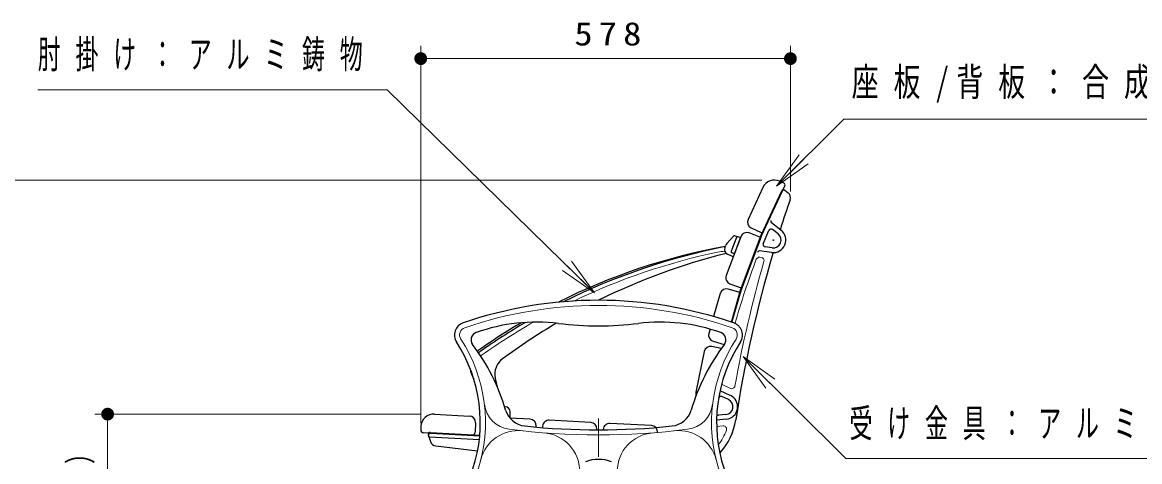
# Model space of a CAD drawing. Units: millimetres on the paper, scale 1:20. Extents: x -385 to 0, y 0 to 267.
# Drawn here: x -155.9 to -68.6, y 124.1 to 158.4 of the extents above; entities that cross this region are included whole.
import ezdxf

# ---------------------------------------------------------------- set-up
doc = ezdxf.new("R2010")
doc.units = ezdxf.units.MM
doc.linetypes.add('USER2', pattern=[6, 3, -1, 1, -1])
doc.layers.add('1_20', color=7, linetype='Continuous', lineweight=25)
doc.styles.add('ＭＳ ゴシック', font='')
doc.styles.get('ＭＳ ゴシック').set_extended_font_data('MS Gothic')

# ---------------------------------------------------------------- blocks, each defined once
blk = doc.blocks.new('filled_dot')
at = {"color": 0, "linetype": 'Continuous', "lineweight": -2, "const_width": 1.25}
blk.add_lwpolyline([(-0.625, 0, 1), (0.625, 0, 1)], format="xyb", close=True, dxfattribs=at)

msp = doc.modelspace()

# ---------------------------------------------------------------- linework, layer by layer
at = {"layer": '1_20', "lineweight": 13}
for p, q in [((-124.774, 127.072), (-124.774, 156.6)), ((-95.87, 145.216), (-95.87, 156.6)), ((-124.774, 155.6), (-95.87, 155.6)), ((-96.949, 145.61), (-95.182, 148.085)), ((-96.949, 145.61), (-94.828, 147.732)), ((-94.475, 147.378), (-96.949, 145.61)), ((-98.117, 146.097), (-160.254, 146.097)), ((-111.192, 137.286), (-113.683, 139.03)), ((-111.192, 137.286), (-113.333, 139.387)), ((-112.983, 139.744), (-111.192, 137.286)), ((-99.573, 132.282), (-97.443, 130.169)), ((-99.573, 132.282), (-97.091, 130.524)), ((-97.795, 129.814), (-99.573, 132.282)), ((-124.762, 127.782), (-150.254, 127.782)), ((-149.254, 106.44), (-149.254, 127.782))]:
    msp.add_line(p, q, dxfattribs=at)
at = {"layer": '1_20', "color": 40}
for p, q in [((-96.378, 145.856), (-96.696, 146.004)), ((-98.024, 145.518), (-99.182, 143.024)), ((-97.969, 142.075), (-96.306, 145.657)), ((-99.75, 141.667), (-100.889, 138.623)), ((-98.31, 141.662), (-99.107, 141.96)), ((-98.939, 142.36), (-98.168, 142.002)), ((-99.607, 137.77), (-98.223, 141.469)), ((-101.351, 137.227), (-101.873, 135.418)), ((-99.915, 137.333), (-100.732, 137.569)), ((-100.596, 137.98), (-99.8, 137.682)), ((-102.157, 134.436), (-102.253, 134.105)), ((-101.275, 132.912), (-102.015, 133.065)), ((-101.911, 133.485), (-101.038, 133.233)), ((-102.606, 132.677), (-103.266, 129.495)), ((-123.71, 127.781), (-120.963, 127.637)), ((-124.761, 126.835), (-124.774, 126.585)), ((-120.49, 127.111), (-120.53, 126.362)), ((-116.22, 127.388), (-117.796, 127.471)), ((-115.752, 126.771), (-115.747, 126.863)), ((-115.247, 126.837), (-115.253, 126.728)), ((-111.476, 127.14), (-114.722, 127.31)), ((-106.733, 126.891), (-109.978, 127.061)), ((-120.792, 126.126), (-124.537, 126.322)), ((-111.006, 126.553), (-111.003, 126.614)), ((-110.504, 126.588), (-110.506, 126.554))]:
    msp.add_line(p, q, dxfattribs=at)
at = {"layer": '1_20', "color": 190}
for p, q in [((-98.155, 141.797), (-96.547, 145.259)), ((-98.108, 141.777), (-96.506, 145.226)), ((-96.318, 145.313), (-96.06, 145.108)), ((-96.612, 142.172), (-97.361, 142.751)), ((-99.77, 137.478), (-98.155, 141.797)), ((-99.722, 137.462), (-98.108, 141.777)), ((-97.993, 141.111), (-97.553, 142.163)), ((-96.833, 141.885), (-97.285, 142.234)), ((-97.29, 140.793), (-97.855, 140.87)), ((-97.339, 140.434), (-98.277, 140.561)), ((-100.49, 134.985), (-99.77, 137.478)), ((-100.444, 134.962), (-99.722, 137.462)), ((-100.569, 129.252), (-101.373, 129.619)), ((-100.719, 128.922), (-101.238, 129.159)), ((-100.915, 127.755), (-101.482, 127.701)), ((-100.88, 127.394), (-101.642, 127.321)), ((-124.18, 126.158), (-124.023, 125.647)), ((-124.081, 126.004), (-120.191, 125.801)), ((-124.029, 126.352), (-120.156, 126.149)), ((-124.013, 126.3), (-120.16, 126.098)), ((-123.605, 125.297), (-120.33, 124.901))]:
    msp.add_line(p, q, dxfattribs=at)
at = {"layer": '1_20', "color": 2}
for p, q in [((-100.303, 141.73), (-100.853, 141.13)), ((-100.095, 141.596), (-100.493, 140.533)), ((-99.796, 141.545), (-100.321, 140.141)), ((-99.827, 141.61), (-100.251, 141.744)), ((-101.009, 140.796), (-100.932, 141)), ((-100.388, 140.112), (-100.794, 140.289)), ((-100.251, 140.328), (-100.438, 140.405)), ((-118.169, 128.367), (-118.217, 128.369)), ((-117.79, 127.523), (-117.79, 127.967))]:
    msp.add_line(p, q, dxfattribs=at)
at = {"layer": '1_20', "color": 190, "lineweight": 13}
for p, q in [((-98.149, 140.039), (-98.269, 140.056)), ((-100.562, 129.799), (-101.154, 130.068)), ((-101.13, 126.868), (-101.639, 126.819))]:
    msp.add_line(p, q, dxfattribs=at)
at = {"layer": '1_20', "color": 190, "linetype": 'USER2', "lineweight": 13}
msp.add_line((-110.879, 106.44), (-110.879, 127.934), dxfattribs=at)
at = {"layer": '1_20', "color": 3}
msp.add_line((-107.254, 126.69), (-107.254, 126.673), dxfattribs=at)
at = {"layer": '1_20', "lineweight": 13}
for points in [[(-111.192, 137.286), (-127.388, 153.171), (-154.717, 153.171)], [(-96.949, 145.61), (-91.697, 150.863), (-49.079, 150.863)], [(-99.573, 132.282), (-91.53, 124.305), (-61.256, 124.305)]]:
    msp.add_lwpolyline(points, dxfattribs=at)
at = {"layer": '1_20', "color": 190}
msp.add_circle((-97.208, 141.4), 0.025, dxfattribs=at)
at = {"layer": '1_20', "color": 40}
for centre, radius, start, end in [((-97.117, 145.097), 1, 65.08941, 155.08941), ((-96.442, 145.72), 0.15, 335.08941, 65.08941), ((-98.729, 142.813), 0.5, 155.08941, 245.08941), ((-99.282, 141.492), 0.5, 69.48941, 159.48941), ((-98.363, 141.522), 0.15, 339.48941, 69.48941), ((-98.105, 142.138), 0.15, 245.08941, 335.08941), ((-100.421, 138.448), 0.5, 159.48941, 249.48941), ((-100.871, 137.088), 0.5, 73.88941, 163.88941), ((-99.957, 137.189), 0.15, 343.88941, 73.88941), ((-99.747, 137.822), 0.15, 249.48941, 339.48941), ((-101.772, 133.966), 0.5, 163.88941, 253.88941), ((-102.117, 132.575), 0.5, 78.28941, 168.28941), ((-102.776, 129.393), 0.5, 168.28941, 199.8015), ((-123.762, 126.782), 1, 87, 177), ((-120.99, 127.138), 0.5, 357, 87), ((-116.246, 126.889), 0.5, 357, 87), ((-114.748, 126.811), 0.5, 87, 177), ((-111.503, 126.64), 0.5, 357, 87), ((-110.005, 126.562), 0.5, 87, 177), ((-106.759, 126.392), 0.5, 357, 87), ((-124.524, 126.572), 0.25, 177, 267), ((-120.779, 126.376), 0.25, 267, 357)]:
    msp.add_arc(centre, radius, start, end, dxfattribs=at)
at = {"layer": '1_20', "color": 190}
for centre, radius, start, end in [((-96.411, 145.195), 0.15, 51.54842, 155.08941), ((-96.37, 145.163), 0.15, 51.54842, 155.08941), ((-96.37, 144.716), 0.5, 341.04053, 51.54842), ((-1.323, 112.064), 100, 161.04053, 162.41107), ((-97.269, 142.87), 0.15, 155.08941, 232.28941), ((-97.392, 142.095), 0.175, 52.28941, 157.28941), ((-97.208, 141.4), 0.975, 262.28941, 52.28941), ((-97.208, 141.4), 0.613, 262.28941, 52.28941), ((-96.552, 142.252), 0.1, 162.41107, 232.28941), ((-97.832, 141.043), 0.175, 157.28941, 262.28941), ((-1.323, 112.064), 100, 163.56547, 171.21744), ((-98.298, 140.413), 0.15, 82.28941, 159.48941), ((-97.141, 140.327), 0.1, 93.5709, 163.56547), ((-101.311, 129), 0.175, 65.48941, 170.48941), ((-100.973, 128.365), 0.613, 275.48941, 65.48941), ((-100.973, 128.365), 0.975, 275.48941, 65.48941), ((-101.499, 127.875), 0.175, 223.26255, 275.48941), ((-105.092, 128.096), 5, 317.71147, 351.21744), ((-124.036, 126.202), 0.15, 87, 197), ((-124.02, 126.15), 0.15, 87, 197), ((-124.077, 126.079), 0.075, 197, 267), ((-123.545, 125.793), 0.5, 197, 263.10851)]:
    msp.add_arc(centre, radius, start, end, dxfattribs=at)
at = {"layer": '1_20', "color": 2}
for centre, radius, start, end in [((-100.266, 141.696), 0.05, 72.48941, 137.51911), ((-100.002, 141.561), 0.1, 72.48941, 159.48941), ((-99.842, 141.563), 0.05, 339.48941, 72.48941), ((-92.588, 94.144), 47.5, 100.16481, 116.80602), ((-91.287, 91.835), 50, 101.17183, 116.5159), ((-100.634, 140.655), 0.4, 159.48941, 246.48941), ((-100.558, 140.86), 0.4, 137.51911, 159.48941), ((-88.697, 91.874), 50, 104.13225, 116.3215), ((-100.399, 140.498), 0.1, 159.48941, 247.48941), ((-100.368, 140.158), 0.05, 246.48941, 339.48941), ((-91.287, 91.835), 50.15, 120.75099, 125.21382), ((-91.287, 91.835), 50, 120.4036, 125.21382), ((-88.697, 91.874), 50, 120.62398, 126.41025), ((-119.253, 131.46), 1.65, 125.21382, 131.02632), ((-119.253, 131.46), 1.5, 125.21382, 131.6863), ((-117.484, 130.906), 1.5, 126.41025, 191.57122), ((-119.253, 131.46), 1.65, 184.91666, 208.16114), ((-107.484, 137.76), 15, 208.16114, 208.85137), ((-104.259, 133.614), 15, 191.57122, 194.14745), ((-118.19, 127.967), 0.4, 0, 87), ((-117.84, 127.523), 0.05, 310.17314, 0)]:
    msp.add_arc(centre, radius, start, end, dxfattribs=at)
at = {"layer": '1_20', "color": 2, "lineweight": 13}
for centre, radius, start, end in [((-91.287, 91.835), 49.7, 101.93009, 115.66147), ((-100.889, 137.281), 3.25, 92.19908, 101.93009), ((-91.287, 91.835), 49.7, 119.74963, 125.21382), ((-119.253, 131.46), 1.2, 125.21382, 133.71527)]:
    msp.add_arc(centre, radius, start, end, dxfattribs=at)
at = {"layer": '1_20', "color": 190, "lineweight": 13}
for centre, radius, start, end in [((-42.76, 118.612), 59.7, 159.11283, 164.18717), ((-98.303, 139.808), 0.25, 82.28941, 159.11283), ((-98.182, 139.792), 0.25, 344.0253, 82.28941), ((-1.323, 112.064), 100.5, 164.0253, 169.73007), ((-101.05, 130.296), 0.25, 218.54204, 245.48941), ((-100.459, 130.026), 0.25, 245.48941, 349.73007), ((-101.106, 126.619), 0.25, 339.67005, 95.48941), ((-105.092, 128.096), 4.5, 322.75316, 339.67005)]:
    msp.add_arc(centre, radius, start, end, dxfattribs=at)
at = {"layer": '1_20', "color": 4}
for centre, radius, start, end in [((-110.879, 104.19), 32.5, 70.99756, 109.00244), ((-121.136, 133.974), 1, 109.00244, 212.90244), ((-115.714, 120.986), 14, 82.98879, 109.75334), ((-110.879, 160.301), 25.611, 262.98879, 277.01121), ((-106.044, 120.986), 14, 70.24666, 97.01121), ((-100.622, 133.974), 1, 327.09756, 70.99756), ((-120.243, 133.598), 0.6, 109.75334, 217.08167), ((-101.515, 133.598), 0.6, 322.91833, 70.24666), ((-131.714, 127.129), 11.6, 341.7907, 32.90244), ((-133.486, 123.589), 16, 16.3921, 37.08167), ((-88.272, 123.589), 16, 142.91833, 163.6079), ((-90.043, 127.129), 11.6, 147.09756, 198.2093), ((-116.457, 128.598), 1.75, 196.3921, 263.941), ((-105.3, 128.598), 1.75, 276.059, 343.6079), ((-110.879, 181.153), 54.6, 263.941, 276.059), ((-110.879, 121.163), 3.077, 70.54484, 109.45516)]:
    msp.add_arc(centre, radius, start, end, dxfattribs=at)
at = {"layer": '1_20', "color": 4, "lineweight": 13}
for centre, radius, start, end in [((-110.879, 104.19), 32.1, 70.99756, 109.00244), ((-121.136, 133.974), 0.6, 109.00244, 212.90244), ((-100.622, 133.974), 0.6, 327.09756, 70.99756), ((-131.714, 127.129), 12, 341.7907, 32.90244), ((-90.043, 127.129), 12, 147.09756, 198.2093), ((-117.566, 128.828), 2.25, 186.84879, 262.71685), ((-104.192, 128.828), 2.25, 277.28315, 353.15121), ((-117.162, 123.494), 3, 83.78139, 165.97565), ((-110.879, 181.153), 55, 262.71685, 277.28315), ((-115.354, 123.326), 3, 0, 85.57494), ((-106.404, 123.326), 3, 94.42506, 180), ((-104.596, 123.494), 3, 14.02435, 96.21861)]:
    msp.add_arc(centre, radius, start, end, dxfattribs=at)

# ---------------------------------------------------------------- block references
at = {"layer": '1_20', "lineweight": 13, "xscale": 0.4, "yscale": 0.4}
msp.add_blockref('filled_dot', (-124.774, 155.6), dxfattribs=at)
for p, rotation in [((-95.87, 155.6), 180), ((-149.254, 127.782), 270)]:
    msp.add_blockref('filled_dot', p, dxfattribs=dict(at, rotation=rotation))

# ---------------------------------------------------------------- texts
at = {"layer": '1_20', "style": 'ＭＳ ゴシック'}
for s, insert, char_height, attachment_point in [('\\T1.33;\\W1.15;578', (-109.906, 156.6), 1.833, 8), ('\\T1.64;\\W0.6;肘掛け：アルミ鋳物', (-154.717, 155.821), 2.199, 4), ('\\T1.56;\\W0.7;座板/背板：合成木材\u300030ｔ', (-91.079, 153.513), 2.199, 4), ('\\T1.64;\\W0.6;受け金具：アルミ鋳物', (-91.256, 126.955), 2.199, 4)]:
    msp.add_mtext(s, dxfattribs=dict(at, insert=insert, char_height=char_height, attachment_point=attachment_point))
at = {"layer": '1_20', "insert": (-150.254, 117.531), "char_height": 1.833, "attachment_point": 8, "rotation": 90, "style": 'ＭＳ ゴシック'}
msp.add_mtext('\\T1.32;\\W0.7;427（座面高さ）', dxfattribs=at)

doc.saveas('drawing.dxf')
